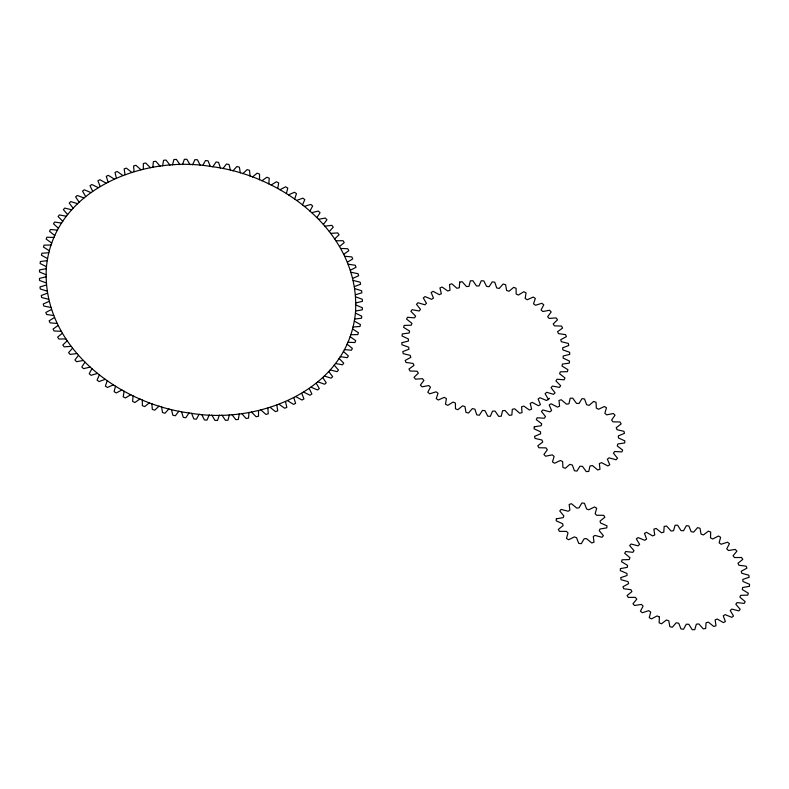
<?xml version="1.0" encoding="UTF-8"?>
<svg xmlns="http://www.w3.org/2000/svg" width="789" height="789" viewBox="0 0 789 789"><rect width="100%" height="100%" fill="white"/><g stroke="black" fill="none" stroke-linecap="round" stroke-linejoin="round"><path stroke-width="1.18" d="M143.312 169.231L143.361 163.51L145.738 163.007L150.443 167.732M258.555 410.507L258.506 416.227L256.129 416.73L251.435 412.006M133.094 395.792L132.631 401.463L134.929 402.518L140.008 398.938M268.783 183.945L269.246 178.275L266.938 177.219L261.869 180.799M152.839 167.298L153.362 161.627L155.788 161.252L160.128 166.183M249.028 412.44L248.515 418.111L246.089 418.486L241.75 413.554M124.129 391.196L123.202 396.788L125.431 397.952L130.826 394.678M277.748 188.541L278.675 182.949L276.446 181.786L271.051 185.06M162.573 165.877L163.56 160.295L166.025 160.049L169.99 165.167M239.294 413.86L238.317 419.442L235.842 419.689L231.887 414.57M115.5 386.166L114.109 391.66L116.259 392.932L121.94 389.973M286.377 193.571L287.768 188.078L285.618 186.806L279.937 189.764M172.475 164.99L173.915 159.506L176.42 159.408L179.981 164.684M229.402 414.748L227.962 420.231L225.457 420.33L221.896 415.053M107.225 380.722L105.381 386.087L107.442 387.468L113.389 384.835M294.642 199.015L296.486 193.65L294.435 192.269L288.478 194.903M182.496 164.645L184.389 159.289L186.914 159.319L190.06 164.733M219.381 415.093L217.488 420.448L214.963 420.419L211.807 415.004M99.365 374.883L97.067 380.111L99.029 381.58L105.223 379.302M302.512 204.854L304.801 199.627L302.848 198.157L296.654 200.445M192.595 164.832L194.932 159.625L197.467 159.792L200.189 165.325M209.282 414.906L206.945 420.113L204.41 419.945L201.678 414.412M91.928 368.69L89.206 373.739L91.051 375.308L97.461 373.375M309.939 211.048L312.671 205.998L310.827 204.43L304.416 206.363M202.724 165.552L205.505 160.522L208.03 160.818L210.328 166.44M199.144 414.186L196.372 419.215L193.838 418.92L191.549 413.298M84.965 362.161L81.809 367.013L83.545 368.66L90.143 367.092M316.912 217.577L320.058 212.724L318.332 211.077L311.734 212.645M212.852 166.804L216.048 161.972L218.573 162.396L220.417 168.096M189.015 412.933L185.819 417.766L183.304 417.342L181.46 411.641M78.496 355.316L74.935 359.962L76.533 361.687L83.299 360.474M323.372 224.421L326.942 219.776L325.334 218.05L318.569 219.263M222.932 168.59L226.532 163.964L229.037 164.526L230.427 170.266M178.945 411.148L175.336 415.773L172.84 415.211L171.45 409.471M72.558 348.196L68.594 352.604L70.063 354.399L76.957 353.561M329.319 231.542L333.283 227.133L331.814 225.338L324.91 226.177M548.138 399.806L549.548 398.238M232.913 170.888L236.917 166.499L239.383 167.189L240.31 172.949M168.964 408.85L164.96 413.239L162.495 412.548L161.567 406.789M67.164 340.818L62.824 344.98L64.156 346.835L71.148 346.371M334.714 238.919L339.053 234.757L337.722 232.903L330.719 233.366M242.756 173.698L247.135 169.566L249.561 170.375L250.024 176.134M159.122 406.039L154.743 410.172L152.316 409.363L151.853 403.603M62.341 333.224L57.636 337.12L58.83 339.023L65.901 338.945M339.536 246.513L344.231 242.617L343.047 240.714L335.976 240.793M252.421 177.012L257.155 173.146L259.532 174.083L259.532 179.803M149.456 402.735L144.712 406.591L142.345 405.664L142.345 399.934M58.11 325.453L53.07 329.062L54.106 331.005L61.226 331.301M343.767 254.285L348.807 250.675L347.762 248.732L340.651 248.436M54.49 317.523L49.135 320.827L50.023 322.819L57.153 323.48M347.377 262.214L352.742 258.91L351.855 256.918L344.724 256.257M51.502 309.475L45.851 312.464L46.581 314.476L53.691 315.521M350.365 270.262L356.026 267.274L355.297 265.262L348.186 264.216M49.155 301.349L43.227 304.002L43.799 306.043L50.861 307.454M352.713 278.389L358.64 275.736L358.078 273.694L351.016 272.284M47.458 293.163L41.284 295.481L41.689 297.532L48.671 299.307M354.419 286.575L360.593 284.257L360.188 282.206L353.206 280.43M46.413 284.967L40.022 286.94L40.259 288.991L47.133 291.111M355.454 294.77L361.855 292.798L361.609 290.747L354.734 288.626M46.038 276.791L39.45 278.409L39.529 280.45L46.255 282.926M355.839 302.946L362.427 301.329L362.348 299.287L355.612 296.812M46.314 268.674L39.568 269.927L39.48 271.949L46.048 274.759M355.553 311.063L362.309 309.811L362.398 307.789L355.829 304.978M47.261 260.646L40.377 261.524L40.121 263.526L46.492 266.662M354.606 319.091L361.5 318.214L361.757 316.211L355.385 313.075M48.869 252.746L41.876 253.249L41.452 255.222L47.606 258.664M353.008 326.991L360.001 326.488L360.415 324.516L354.271 321.074M51.117 245.004L44.056 245.132L43.474 247.065L49.372 250.794M350.75 334.733L357.821 334.605L358.403 332.672L352.505 328.944M54.017 237.459L46.906 237.203L46.156 239.087L51.788 243.101M347.86 342.278L354.971 342.534L355.711 340.651L350.089 336.637M57.538 230.132L50.417 229.5L49.51 231.325L54.835 235.605M344.329 349.606L351.46 350.237L352.358 348.413L347.032 344.132M61.68 223.06L54.569 222.054L53.514 223.82L58.524 228.337M340.197 356.677L347.308 357.683L348.363 355.918L343.353 351.401M66.414 216.275L59.353 214.904L58.149 216.59L62.814 221.334M335.453 363.463L342.525 364.834L343.728 363.147L339.063 358.403M71.73 209.805L64.737 208.069L63.386 209.677L67.686 214.628M330.147 369.933L337.14 371.668L338.481 370.061L334.181 365.11M77.588 203.68L70.704 201.589L69.225 203.108L73.14 208.237M324.279 376.057L331.163 378.148L332.652 376.629L328.727 371.501M83.989 197.921L77.233 195.485L75.616 196.915L79.147 202.201M317.888 381.817L324.634 384.253L326.252 382.823L322.731 377.536M90.883 192.555L84.295 189.784L82.549 191.116L85.666 196.54M310.994 387.182L317.582 389.953L319.318 388.622L316.211 383.198M98.24 187.614L91.849 184.518L89.995 185.74L92.678 191.283M303.627 392.123L310.028 395.22L311.882 393.997L309.199 388.454M106.051 183.097L99.878 179.695L97.915 180.809L100.154 186.441M295.826 396.64L302 400.043L303.962 398.928L301.723 393.297M114.257 179.054L108.33 175.345L106.268 176.341L108.063 182.042M287.61 400.684L293.538 404.392L295.609 403.396L293.814 397.695M122.837 175.474L117.186 171.489L115.026 172.367L116.368 178.107M279.03 404.264L284.691 408.248L286.841 407.371L285.5 401.631M131.763 172.387L126.398 168.136L124.159 168.895L125.037 174.655M270.114 407.351L275.479 411.602L277.718 410.842L276.831 405.082M140.975 169.803L135.935 165.305L133.617 165.937L134.031 171.686M260.903 409.935L265.942 414.432L268.26 413.801L267.836 408.051M659.387 617.057L659.15 622.817L661.498 623.793L666.399 619.996L668.816 620.815L669.831 626.634L672.307 627.285L676.222 622.777L678.737 623.261L680.976 628.951L683.511 629.257L686.312 624.178L688.846 624.316L692.239 629.711L694.754 629.661L696.362 624.168L698.837 623.941L703.285 628.882L705.691 628.478L706.066 622.738L708.404 622.156L713.769 626.486L716.008 625.746L715.13 619.927L717.26 619.02L723.375 622.61L725.377 621.545L723.266 615.824L725.13 614.611L731.807 617.353L733.514 616.002L730.239 610.558L731.778 609.078L738.829 610.893L740.181 609.286L735.841 604.285L737.005 602.589L744.205 603.407L745.161 601.612L739.895 597.204L740.654 595.33L747.775 595.133L748.317 593.2L742.281 589.521L742.607 587.529L749.442 586.326L749.55 584.304L742.922 581.463L742.804 579.422L749.155 577.252L748.82 575.211L741.798 573.287L741.246 571.256L746.907 568.179L746.138 566.177L738.948 565.24L737.981 563.277L742.774 559.391L741.601 557.488L734.46 557.567L733.099 555.732L736.896 551.156L735.348 549.41L728.464 550.495L726.748 548.848L729.43 543.71L727.557 542.181L721.146 544.242L719.134 542.832L720.613 537.299L718.473 536.017L712.723 538.995L710.485 537.861L710.711 532.102L708.374 531.125L703.463 534.922L701.046 534.104L700.03 528.285L697.555 527.634L693.639 532.141L691.125 531.658L688.886 525.967L686.361 525.661L683.55 530.741L681.015 530.602L677.623 525.208L675.118 525.257L673.5 530.75L671.025 530.977L666.587 526.036L664.17 526.441L663.796 532.181L661.458 532.762L656.103 528.433L653.854 529.172L654.742 534.991L652.611 535.899L646.497 532.309L644.485 533.374L646.595 539.094L644.731 540.307L638.054 537.565L636.348 538.917L639.623 544.361L638.084 545.84L631.042 544.025L629.681 545.633L634.021 550.633L632.857 552.33L625.657 551.511L624.701 553.306L629.967 557.715L629.208 559.588L622.087 559.786L621.545 561.719L627.58 565.397L627.255 567.39L620.42 568.593L620.312 570.615L626.939 573.455L627.058 575.497L620.716 577.666L621.051 579.708L628.064 581.631L628.616 583.663L622.955 586.74L623.724 588.742L630.914 589.679L631.89 591.642L627.087 595.527L628.261 597.431L635.401 597.352L636.772 599.186L632.975 603.763L634.514 605.508L641.398 604.423L643.114 606.07L640.431 611.199L642.305 612.737L648.716 610.676L650.728 612.086L649.248 617.619L651.389 618.901L657.138 615.923L659.387 617.057M46.364 267.668C41.541 346.272 118.449 404.155 190.277 413.14C258.861 425.103 348.472 389.983 355.514 312.069C360.336 233.465 283.429 175.582 211.59 166.597C143.016 154.634 53.396 189.755 46.364 267.668M556.334 518.817L556.196 520.839L562.636 523.728L563.129 525.582L558.287 529.439L559.44 531.362L566.463 531.401L568.011 532.91L566.482 538.433L568.613 539.735L574.333 536.914L576.532 537.674L578.722 543.374L581.266 543.71L584.156 538.788L586.405 538.591L591.74 542.96L593.999 542.23L593.279 536.52L594.985 535.425L602.027 537.279L603.407 535.682L599.275 530.721L599.975 529.015L606.84 527.861L606.968 525.829L600.528 522.939L600.034 521.095L604.877 517.239L603.723 515.316L596.701 515.266L595.153 513.767L596.681 508.244L594.551 506.942L588.831 509.763L586.631 509.004L584.442 503.293L581.897 502.968L579.008 507.889L576.759 508.086L571.433 503.717L569.165 504.447L569.885 510.158L568.179 511.252L561.137 509.398L559.756 510.986L563.888 515.957L563.198 517.653L556.334 518.817M459.711 282.087L459.277 287.768L456.91 288.281L451.841 283.813L449.513 284.474L450.006 290.224L447.787 291.003L442.106 287.048L439.937 287.955L441.357 293.686L439.305 294.701L433.122 291.328L431.149 292.472L433.467 298.084L431.622 299.327L425.034 296.585L423.289 297.946L426.464 303.351L424.877 304.791L417.983 302.739L416.503 304.288L420.488 309.387L419.166 311.004L412.095 309.673L410.901 311.389L415.625 316.093L414.59 317.859L407.469 317.267L406.582 319.121L411.957 323.352L411.237 325.236L404.185 325.403L403.613 327.366L409.56 331.045L409.156 333.017L402.291 333.934L402.055 335.966L408.455 339.033L408.396 341.065L401.828 342.712L401.936 344.773L408.682 347.19L408.949 349.241L402.804 351.588L403.238 353.659L410.231 355.366L410.822 357.397L405.201 360.415L405.96 362.447L413.071 363.423L413.978 365.406L408.968 369.035L410.043 371.008L417.154 371.234L418.357 373.128L414.057 377.31L415.428 379.174L422.411 378.651L423.9 380.426L420.379 385.091L422.016 386.817L428.752 385.555L430.488 387.182L427.806 392.241L429.689 393.81L436.07 391.817L438.033 393.277L436.238 398.652L438.329 400.023L444.237 397.35L446.396 398.603L445.509 404.205L447.777 405.359L453.113 402.045L455.421 403.071L455.47 408.801L457.876 409.728L462.551 405.822L464.977 406.611L465.954 412.371L468.459 413.041L472.384 408.613L474.889 409.156L476.773 414.836L479.327 415.251L482.454 410.388L484.979 410.665L487.75 416.178L490.314 416.326L492.573 411.099L495.088 411.108L498.687 416.365L501.222 416.237L502.573 410.734L505.039 410.477L509.408 415.389L511.864 414.984L512.298 409.313L514.655 408.791L519.724 413.258L522.052 412.608L521.559 406.848L523.788 406.079L529.458 410.033L531.628 409.126L530.208 403.386L532.259 402.38L538.453 405.753L540.426 404.609L538.108 398.987L539.942 397.755L546.54 400.496L548.276 399.135L545.1 393.731L546.698 392.291L553.582 394.342L555.061 392.794L551.087 387.695L552.408 386.077L559.47 387.409L560.663 385.693L555.949 380.988L556.975 379.223L564.096 379.815L564.983 377.961L559.608 373.73L560.328 371.836L567.39 371.678L567.952 369.716L562.015 366.037L562.409 364.064L569.273 363.147L569.51 361.115L563.109 358.048L563.178 356.017L569.737 354.369L569.638 352.298L562.882 349.892L562.616 347.841L568.761 345.493L568.327 343.422L561.334 341.716L560.752 339.684L566.374 336.666L565.605 334.635L558.504 333.658L557.596 331.676L562.596 328.046L561.521 326.074L554.42 325.847L553.207 323.954L557.507 319.772L556.137 317.908L549.164 318.431L547.674 316.655L551.195 311.99L549.558 310.264L542.822 311.527L541.076 309.899L543.759 304.83L541.875 303.272L535.504 305.264L533.532 303.804L535.336 298.429L533.236 297.049L527.338 299.731L525.178 298.479L526.056 292.877L523.788 291.723L518.462 295.037L516.144 294.011L516.095 288.281L513.688 287.354L509.023 291.259L506.587 290.47L505.621 284.711L503.116 284.04L499.181 288.468L496.685 287.926L494.792 282.235L492.237 281.831L489.121 286.693L486.586 286.417L483.825 280.904L481.26 280.756L479.002 285.983L476.477 285.973L472.877 280.716L470.352 280.845L468.991 286.338L466.526 286.594L462.157 281.693L459.711 282.087M534.271 426.81L534.104 428.831L540.504 431.79L540.623 433.842L534.508 436.366L535.001 438.418L541.954 440.006L542.724 442.027L537.802 445.824L538.926 447.757L545.958 447.876L547.329 449.73L543.937 454.533L545.613 456.22L552.241 454.858L554.125 456.417L552.497 461.91L554.608 463.232L560.387 460.48L562.656 461.624L562.892 467.433L565.299 468.311L569.836 464.356L572.321 465.017L574.422 470.747L576.956 471.102L579.935 466.22L582.479 466.358L586.296 471.605L588.781 471.428L590.004 465.954L592.44 465.549L597.697 469.968L599.985 469.268L599.364 463.557L601.514 462.65L607.865 465.934L609.779 464.76L607.362 459.208L609.078 457.847L616.101 459.78L617.511 458.212L613.457 453.202L614.631 451.495L621.84 451.929L622.659 450.075L617.245 445.953L617.797 444L624.691 442.925L624.858 440.893L618.458 437.934L618.339 435.883L624.454 433.358L623.961 431.317L617.008 429.719L616.239 427.697L621.16 423.9L620.036 421.967L613.004 421.849L611.633 419.995L615.025 415.192L613.349 413.505L606.721 414.866L604.838 413.318L606.465 407.814L604.354 406.493L598.575 409.244L596.316 408.1L596.07 402.291L593.663 401.423L589.127 405.368L586.641 404.708L584.541 398.978L582.006 398.623L579.027 403.504L576.483 403.366L572.666 398.12L570.181 398.297L568.958 403.781L566.522 404.175L561.265 399.757L558.977 400.457L559.598 406.167L557.448 407.085L551.097 403.79L549.183 404.974L551.6 410.517L549.884 411.878L542.862 409.945L541.451 411.513L545.505 416.523L544.331 418.239L537.122 417.795L536.303 419.659L541.718 423.772L541.165 425.725L534.271 426.81"/></g></svg>
